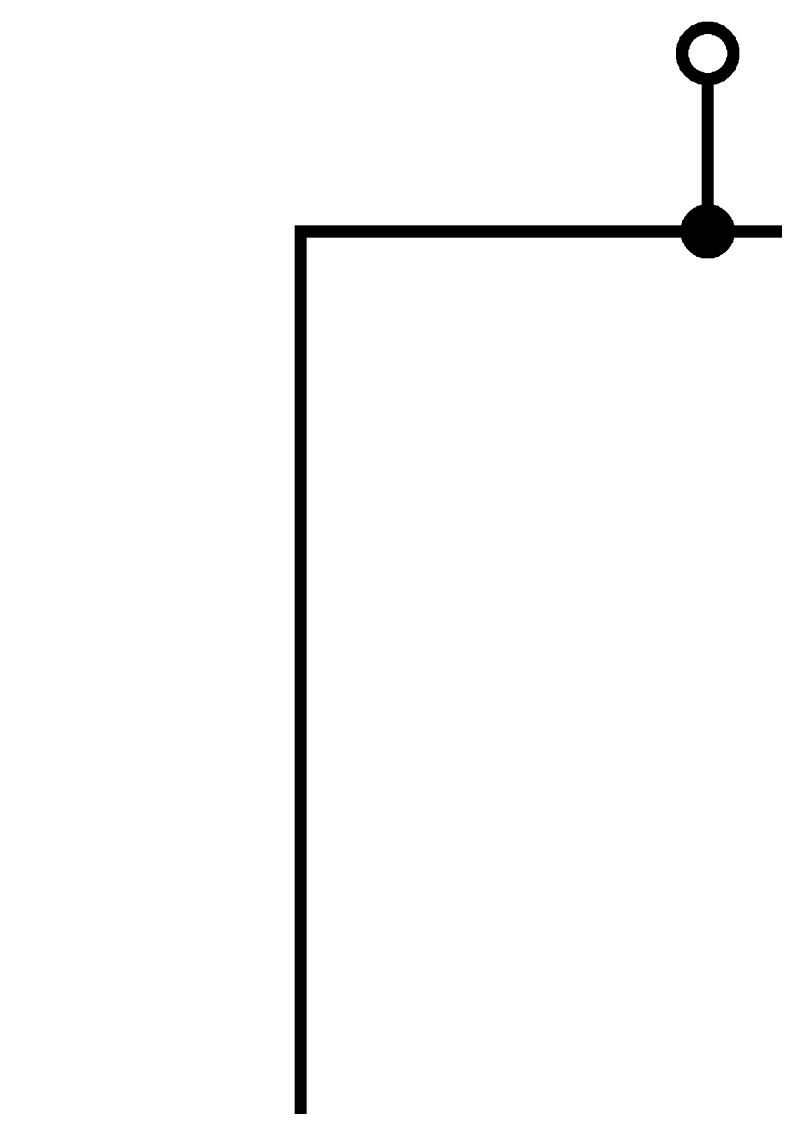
# Model space of a CAD drawing. Header units: millimetres. Extents: x -2024 to 917, y -725 to 13.
# Drawn here: x 480.22 to 498.73, y -225.3 to -198.64 of the extents above; entities that cross this region are included whole.
import ezdxf

# ---------------------------------------------------------------- set-up
doc = ezdxf.new("R2010")
doc.units = ezdxf.units.MM
doc.layers.add('Sheet', color=255, linetype='Continuous')

msp = doc.modelspace()

# ---------------------------------------------------------------- linework, layer by layer
at = {"layer": 'Sheet'}
for points, const_width in [([(496.44, -199.417), (496.44, -199.384), (496.44, -199.351), (496.44, -199.318), (496.457, -199.285), (496.457, -199.251), (496.473, -199.235), (496.473, -199.202), (496.49, -199.169), (496.506, -199.152), (496.523, -199.119), (496.523, -199.086), (496.539, -199.069), (496.572, -199.036), (496.589, -199.02), (496.606, -198.986), (496.622, -198.97), (496.639, -198.953), (496.672, -198.937), (496.688, -198.92), (496.721, -198.887), (496.738, -198.871), (496.771, -198.871), (496.804, -198.854), (496.821, -198.837), (496.854, -198.821), (496.887, -198.821), (496.903, -198.804), (496.937, -198.804), (496.97, -198.788), (497.003, -198.788), (497.036, -198.788), (497.069, -198.788)], 0.3), ([(497.069, -198.788), (497.036, -198.788), (497.003, -198.788), (496.97, -198.788), (496.937, -198.804), (496.903, -198.804), (496.887, -198.821), (496.854, -198.821), (496.821, -198.837), (496.804, -198.854), (496.771, -198.871), (496.738, -198.871), (496.721, -198.887), (496.688, -198.92), (496.672, -198.937), (496.639, -198.953), (496.622, -198.97), (496.606, -198.986), (496.589, -199.02), (496.572, -199.036), (496.539, -199.069), (496.523, -199.086), (496.523, -199.119), (496.506, -199.152), (496.49, -199.169), (496.473, -199.202), (496.473, -199.235), (496.457, -199.251), (496.457, -199.285), (496.44, -199.318), (496.44, -199.351), (496.44, -199.384), (496.44, -199.417)], 0.3), ([(497.069, -198.788), (497.069, -198.788)], 0.3), ([(497.069, -198.788), (497.102, -198.788), (497.135, -198.788), (497.168, -198.788), (497.201, -198.804), (497.235, -198.804), (497.251, -198.821), (497.284, -198.821), (497.317, -198.837), (497.334, -198.854), (497.367, -198.871), (497.4, -198.871), (497.417, -198.887), (497.45, -198.92), (497.466, -198.937), (497.499, -198.953), (497.516, -198.97), (497.532, -198.986), (497.549, -199.02), (497.566, -199.036), (497.599, -199.069), (497.615, -199.086), (497.615, -199.119), (497.632, -199.152), (497.648, -199.169), (497.665, -199.202), (497.665, -199.235), (497.681, -199.251), (497.681, -199.285), (497.698, -199.318), (497.698, -199.351), (497.698, -199.384), (497.698, -199.417)], 0.3), ([(497.698, -199.417), (497.698, -199.384), (497.698, -199.351), (497.698, -199.318), (497.681, -199.285), (497.681, -199.251), (497.665, -199.235), (497.665, -199.202), (497.648, -199.169), (497.632, -199.152), (497.615, -199.119), (497.615, -199.086), (497.599, -199.069), (497.566, -199.036), (497.549, -199.02), (497.532, -198.986), (497.516, -198.97), (497.499, -198.953), (497.466, -198.937), (497.45, -198.92), (497.417, -198.887), (497.4, -198.871), (497.367, -198.871), (497.334, -198.854), (497.317, -198.837), (497.284, -198.821), (497.251, -198.821), (497.235, -198.804), (497.201, -198.804), (497.168, -198.788), (497.135, -198.788), (497.102, -198.788), (497.069, -198.788)], 0.3), ([(497.069, -200.046), (497.036, -200.046), (497.003, -200.046), (496.97, -200.046), (496.937, -200.03), (496.903, -200.03), (496.887, -200.013), (496.854, -200.013), (496.821, -199.997), (496.804, -199.98), (496.771, -199.963), (496.738, -199.963), (496.721, -199.947), (496.688, -199.914), (496.672, -199.897), (496.639, -199.881), (496.622, -199.864), (496.606, -199.848), (496.589, -199.814), (496.572, -199.798), (496.539, -199.765), (496.523, -199.748), (496.523, -199.715), (496.506, -199.682), (496.49, -199.665), (496.473, -199.632), (496.473, -199.599), (496.457, -199.583), (496.457, -199.549), (496.44, -199.516), (496.44, -199.483), (496.44, -199.45), (496.44, -199.417)], 0.3), ([(496.44, -199.417), (496.44, -199.417)], 0.3), ([(496.44, -199.417), (496.44, -199.45), (496.44, -199.483), (496.44, -199.516), (496.457, -199.549), (496.457, -199.583), (496.473, -199.599), (496.473, -199.632), (496.49, -199.665), (496.506, -199.682), (496.523, -199.715), (496.523, -199.748), (496.539, -199.765), (496.572, -199.798), (496.589, -199.814), (496.606, -199.848), (496.622, -199.864), (496.639, -199.881), (496.672, -199.897), (496.688, -199.914), (496.721, -199.947), (496.738, -199.963), (496.771, -199.963), (496.804, -199.98), (496.821, -199.997), (496.854, -200.013), (496.887, -200.013), (496.903, -200.03), (496.937, -200.03), (496.97, -200.046), (497.003, -200.046), (497.036, -200.046), (497.069, -200.046)], 0.3), ([(497.698, -199.417), (497.698, -199.45), (497.698, -199.483), (497.698, -199.516), (497.681, -199.549), (497.681, -199.583), (497.665, -199.599), (497.665, -199.632), (497.648, -199.665), (497.632, -199.682), (497.615, -199.715), (497.615, -199.748), (497.599, -199.765), (497.566, -199.798), (497.549, -199.814), (497.532, -199.848), (497.516, -199.864), (497.499, -199.881), (497.466, -199.897), (497.45, -199.914), (497.417, -199.947), (497.4, -199.963), (497.367, -199.963), (497.334, -199.98), (497.317, -199.997), (497.284, -200.013), (497.251, -200.013), (497.235, -200.03), (497.201, -200.03), (497.168, -200.046), (497.135, -200.046), (497.102, -200.046), (497.069, -200.046)], 0.3), ([(497.069, -200.046), (497.102, -200.046), (497.135, -200.046), (497.168, -200.046), (497.201, -200.03), (497.235, -200.03), (497.251, -200.013), (497.284, -200.013), (497.317, -199.997), (497.334, -199.98), (497.367, -199.963), (497.4, -199.963), (497.417, -199.947), (497.45, -199.914), (497.466, -199.897), (497.499, -199.881), (497.516, -199.864), (497.532, -199.848), (497.549, -199.814), (497.566, -199.798), (497.599, -199.765), (497.615, -199.748), (497.615, -199.715), (497.632, -199.682), (497.648, -199.665), (497.665, -199.632), (497.665, -199.599), (497.681, -199.583), (497.681, -199.549), (497.698, -199.516), (497.698, -199.483), (497.698, -199.45), (497.698, -199.417)], 0.3), ([(497.698, -199.417), (497.698, -199.417), (497.698, -199.417), (497.698, -199.417), (497.698, -199.417), (497.698, -199.417), (497.698, -199.417), (497.698, -199.417), (497.698, -199.417), (497.698, -199.417), (497.698, -199.417), (497.698, -199.417), (497.698, -199.417), (497.698, -199.417), (497.698, -199.417), (497.698, -199.417), (497.698, -199.417), (497.698, -199.417), (497.698, -199.417), (497.698, -199.417), (497.698, -199.417), (497.698, -199.417), (497.698, -199.417), (497.698, -199.417), (497.698, -199.417), (497.698, -199.417), (497.698, -199.417), (497.698, -199.417), (497.698, -199.417), (497.698, -199.417), (497.698, -199.417), (497.698, -199.417), (497.698, -199.417)], 0.3), ([(497.698, -199.417), (497.698, -199.417)], 0.3), ([(497.069, -200.046), (497.069, -201.288)], 0.3), ([(497.069, -200.046), (497.069, -200.046)], 0.3), ([(497.069, -203.789), (497.069, -201.288)], 0.3), ([(496.556, -203.789), (496.556, -203.755), (496.556, -203.739), (496.556, -203.706), (496.572, -203.689), (496.572, -203.656), (496.572, -203.64), (496.589, -203.606), (496.589, -203.59), (496.606, -203.573), (496.622, -203.54), (496.639, -203.524), (496.639, -203.507), (496.655, -203.49), (496.672, -203.457), (496.688, -203.441), (496.705, -203.424), (496.721, -203.408), (496.738, -203.391), (496.771, -203.375), (496.788, -203.358), (496.804, -203.358), (496.821, -203.341), (496.854, -203.325), (496.87, -203.308), (496.887, -203.308), (496.92, -203.292), (496.937, -203.292), (496.97, -203.292), (496.986, -203.275), (497.019, -203.275), (497.036, -203.275), (497.069, -203.275)], 0.3), ([(496.556, -203.789), (496.556, -203.755), (496.556, -203.739), (496.556, -203.706), (496.572, -203.689), (496.572, -203.656), (496.572, -203.64), (496.589, -203.606), (496.589, -203.59), (496.606, -203.573), (496.622, -203.54), (496.639, -203.524), (496.639, -203.507), (496.655, -203.49), (496.672, -203.457), (496.688, -203.441), (496.705, -203.424), (496.721, -203.408), (496.738, -203.391), (496.771, -203.375), (496.788, -203.358), (496.804, -203.358), (496.821, -203.341), (496.854, -203.325), (496.87, -203.308), (496.887, -203.308), (496.92, -203.292), (496.937, -203.292), (496.97, -203.292), (496.986, -203.275), (497.019, -203.275), (497.036, -203.275), (497.069, -203.275)], 0.3), ([(496.556, -203.789), (496.556, -203.755), (496.556, -203.739), (496.556, -203.706), (496.572, -203.689), (496.572, -203.656), (496.572, -203.64), (496.589, -203.606), (496.589, -203.59), (496.606, -203.573), (496.622, -203.54), (496.639, -203.524), (496.639, -203.507), (496.655, -203.49), (496.672, -203.457), (496.688, -203.441), (496.705, -203.424), (496.721, -203.408), (496.738, -203.391), (496.771, -203.375), (496.788, -203.358), (496.804, -203.358), (496.821, -203.341), (496.854, -203.325), (496.87, -203.308), (496.887, -203.308), (496.92, -203.292), (496.937, -203.292), (496.97, -203.292), (496.986, -203.275), (497.019, -203.275), (497.036, -203.275), (497.069, -203.275)], 0.3), ([(496.556, -203.789), (496.556, -203.755), (496.556, -203.739), (496.556, -203.706), (496.572, -203.689), (496.572, -203.656), (496.572, -203.64), (496.589, -203.606), (496.589, -203.59), (496.606, -203.573), (496.622, -203.54), (496.639, -203.524), (496.639, -203.507), (496.655, -203.49), (496.672, -203.457), (496.688, -203.441), (496.705, -203.424), (496.721, -203.408), (496.738, -203.391), (496.771, -203.375), (496.788, -203.358), (496.804, -203.358), (496.821, -203.341), (496.854, -203.325), (496.87, -203.308), (496.887, -203.308), (496.92, -203.292), (496.937, -203.292), (496.97, -203.292), (496.986, -203.275), (497.019, -203.275), (497.036, -203.275), (497.069, -203.275)], 0.3), ([(497.069, -203.275), (497.069, -203.275)], 0.3), ([(497.069, -203.275), (497.102, -203.275), (497.119, -203.275), (497.152, -203.275), (497.168, -203.292), (497.201, -203.292), (497.218, -203.292), (497.251, -203.308), (497.268, -203.308), (497.284, -203.325), (497.317, -203.341), (497.334, -203.358), (497.35, -203.358), (497.367, -203.375), (497.4, -203.391), (497.417, -203.408), (497.433, -203.424), (497.45, -203.441), (497.466, -203.457), (497.483, -203.49), (497.499, -203.507), (497.499, -203.524), (497.516, -203.54), (497.532, -203.573), (497.549, -203.59), (497.549, -203.606), (497.566, -203.64), (497.566, -203.656), (497.566, -203.689), (497.582, -203.706), (497.582, -203.739), (497.582, -203.755), (497.582, -203.789)], 0.3), ([(497.069, -203.275), (497.069, -203.275)], 0.3), ([(497.069, -203.275), (497.102, -203.275), (497.119, -203.275), (497.152, -203.275), (497.168, -203.292), (497.201, -203.292), (497.218, -203.292), (497.251, -203.308), (497.268, -203.308), (497.284, -203.325), (497.317, -203.341), (497.334, -203.358), (497.35, -203.358), (497.367, -203.375), (497.4, -203.391), (497.417, -203.408), (497.433, -203.424), (497.45, -203.441), (497.466, -203.457), (497.483, -203.49), (497.499, -203.507), (497.499, -203.524), (497.516, -203.54), (497.532, -203.573), (497.549, -203.59), (497.549, -203.606), (497.566, -203.64), (497.566, -203.656), (497.566, -203.689), (497.582, -203.706), (497.582, -203.739), (497.582, -203.755), (497.582, -203.789)], 0.3), ([(497.069, -203.275), (497.069, -203.275)], 0.3), ([(497.069, -203.275), (497.102, -203.275), (497.119, -203.275), (497.152, -203.275), (497.168, -203.292), (497.201, -203.292), (497.218, -203.292), (497.251, -203.308), (497.268, -203.308), (497.284, -203.325), (497.317, -203.341), (497.334, -203.358), (497.35, -203.358), (497.367, -203.375), (497.4, -203.391), (497.417, -203.408), (497.433, -203.424), (497.45, -203.441), (497.466, -203.457), (497.483, -203.49), (497.499, -203.507), (497.499, -203.524), (497.516, -203.54), (497.532, -203.573), (497.549, -203.59), (497.549, -203.606), (497.566, -203.64), (497.566, -203.656), (497.566, -203.689), (497.582, -203.706), (497.582, -203.739), (497.582, -203.755), (497.582, -203.789)], 0.3), ([(497.069, -203.275), (497.069, -203.275)], 0.3), ([(497.069, -203.275), (497.102, -203.275), (497.119, -203.275), (497.152, -203.275), (497.168, -203.292), (497.201, -203.292), (497.218, -203.292), (497.251, -203.308), (497.268, -203.308), (497.284, -203.325), (497.317, -203.341), (497.334, -203.358), (497.35, -203.358), (497.367, -203.375), (497.4, -203.391), (497.417, -203.408), (497.433, -203.424), (497.45, -203.441), (497.466, -203.457), (497.483, -203.49), (497.499, -203.507), (497.499, -203.524), (497.516, -203.54), (497.532, -203.573), (497.549, -203.59), (497.549, -203.606), (497.566, -203.64), (497.566, -203.656), (497.566, -203.689), (497.582, -203.706), (497.582, -203.739), (497.582, -203.755), (497.582, -203.789)], 0.3), ([(496.556, -203.789), (496.556, -203.755), (496.556, -203.739), (496.556, -203.706), (496.572, -203.689), (496.572, -203.656), (496.572, -203.64), (496.589, -203.606), (496.589, -203.59), (496.606, -203.573), (496.622, -203.54), (496.639, -203.524), (496.639, -203.507), (496.655, -203.49), (496.672, -203.457), (496.688, -203.441), (496.705, -203.424), (496.721, -203.408), (496.738, -203.391), (496.771, -203.375), (496.788, -203.358), (496.804, -203.358), (496.821, -203.341), (496.854, -203.325), (496.87, -203.308), (496.887, -203.308), (496.92, -203.292), (496.937, -203.292), (496.97, -203.292), (496.986, -203.275), (497.019, -203.275), (497.036, -203.275), (497.069, -203.275)], 0.0991), ([(496.556, -203.789), (496.556, -203.755), (496.556, -203.739), (496.556, -203.706), (496.572, -203.689), (496.572, -203.656), (496.572, -203.64), (496.589, -203.606), (496.589, -203.59), (496.606, -203.573), (496.622, -203.54), (496.639, -203.524), (496.639, -203.507), (496.655, -203.49), (496.672, -203.457), (496.688, -203.441), (496.705, -203.424), (496.721, -203.408), (496.738, -203.391), (496.771, -203.375), (496.788, -203.358), (496.804, -203.358), (496.821, -203.341), (496.854, -203.325), (496.87, -203.308), (496.887, -203.308), (496.92, -203.292), (496.937, -203.292), (496.97, -203.292), (496.986, -203.275), (497.019, -203.275), (497.036, -203.275), (497.069, -203.275)], 0.0991), ([(496.556, -203.789), (496.556, -203.755), (496.556, -203.739), (496.556, -203.706), (496.572, -203.689), (496.572, -203.656), (496.572, -203.64), (496.589, -203.606), (496.589, -203.59), (496.606, -203.573), (496.622, -203.54), (496.639, -203.524), (496.639, -203.507), (496.655, -203.49), (496.672, -203.457), (496.688, -203.441), (496.705, -203.424), (496.721, -203.408), (496.738, -203.391), (496.771, -203.375), (496.788, -203.358), (496.804, -203.358), (496.821, -203.341), (496.854, -203.325), (496.87, -203.308), (496.887, -203.308), (496.92, -203.292), (496.937, -203.292), (496.97, -203.292), (496.986, -203.275), (497.019, -203.275), (497.036, -203.275), (497.069, -203.275)], 0.0991), ([(496.556, -203.789), (496.556, -203.755), (496.556, -203.739), (496.556, -203.706), (496.572, -203.689), (496.572, -203.656), (496.572, -203.64), (496.589, -203.606), (496.589, -203.59), (496.606, -203.573), (496.622, -203.54), (496.639, -203.524), (496.639, -203.507), (496.655, -203.49), (496.672, -203.457), (496.688, -203.441), (496.705, -203.424), (496.721, -203.408), (496.738, -203.391), (496.771, -203.375), (496.788, -203.358), (496.804, -203.358), (496.821, -203.341), (496.854, -203.325), (496.87, -203.308), (496.887, -203.308), (496.92, -203.292), (496.937, -203.292), (496.97, -203.292), (496.986, -203.275), (497.019, -203.275), (497.036, -203.275), (497.069, -203.275)], 0.0991), ([(497.069, -203.275), (497.069, -203.275)], 0.0991), ([(497.069, -203.275), (497.102, -203.275), (497.119, -203.275), (497.152, -203.275), (497.168, -203.292), (497.201, -203.292), (497.218, -203.292), (497.251, -203.308), (497.268, -203.308), (497.284, -203.325), (497.317, -203.341), (497.334, -203.358), (497.35, -203.358), (497.367, -203.375), (497.4, -203.391), (497.417, -203.408), (497.433, -203.424), (497.45, -203.441), (497.466, -203.457), (497.483, -203.49), (497.499, -203.507), (497.499, -203.524), (497.516, -203.54), (497.532, -203.573), (497.549, -203.59), (497.549, -203.606), (497.566, -203.64), (497.566, -203.656), (497.566, -203.689), (497.582, -203.706), (497.582, -203.739), (497.582, -203.755), (497.582, -203.789)], 0.0991), ([(497.069, -203.275), (497.069, -203.275)], 0.0991), ([(497.069, -203.275), (497.102, -203.275), (497.119, -203.275), (497.152, -203.275), (497.168, -203.292), (497.201, -203.292), (497.218, -203.292), (497.251, -203.308), (497.268, -203.308), (497.284, -203.325), (497.317, -203.341), (497.334, -203.358), (497.35, -203.358), (497.367, -203.375), (497.4, -203.391), (497.417, -203.408), (497.433, -203.424), (497.45, -203.441), (497.466, -203.457), (497.483, -203.49), (497.499, -203.507), (497.499, -203.524), (497.516, -203.54), (497.532, -203.573), (497.549, -203.59), (497.549, -203.606), (497.566, -203.64), (497.566, -203.656), (497.566, -203.689), (497.582, -203.706), (497.582, -203.739), (497.582, -203.755), (497.582, -203.789)], 0.0991), ([(497.069, -203.275), (497.069, -203.275)], 0.0991), ([(497.069, -203.275), (497.102, -203.275), (497.119, -203.275), (497.152, -203.275), (497.168, -203.292), (497.201, -203.292), (497.218, -203.292), (497.251, -203.308), (497.268, -203.308), (497.284, -203.325), (497.317, -203.341), (497.334, -203.358), (497.35, -203.358), (497.367, -203.375), (497.4, -203.391), (497.417, -203.408), (497.433, -203.424), (497.45, -203.441), (497.466, -203.457), (497.483, -203.49), (497.499, -203.507), (497.499, -203.524), (497.516, -203.54), (497.532, -203.573), (497.549, -203.59), (497.549, -203.606), (497.566, -203.64), (497.566, -203.656), (497.566, -203.689), (497.582, -203.706), (497.582, -203.739), (497.582, -203.755), (497.582, -203.789)], 0.0991), ([(497.069, -203.275), (497.069, -203.275)], 0.0991), ([(497.069, -203.275), (497.102, -203.275), (497.119, -203.275), (497.152, -203.275), (497.168, -203.292), (497.201, -203.292), (497.218, -203.292), (497.251, -203.308), (497.268, -203.308), (497.284, -203.325), (497.317, -203.341), (497.334, -203.358), (497.35, -203.358), (497.367, -203.375), (497.4, -203.391), (497.417, -203.408), (497.433, -203.424), (497.45, -203.441), (497.466, -203.457), (497.483, -203.49), (497.499, -203.507), (497.499, -203.524), (497.516, -203.54), (497.532, -203.573), (497.549, -203.59), (497.549, -203.606), (497.566, -203.64), (497.566, -203.656), (497.566, -203.689), (497.582, -203.706), (497.582, -203.739), (497.582, -203.755), (497.582, -203.789)], 0.0991), ([(462.08, -288.785), (487.072, -288.785), (487.072, -203.789), (497.069, -203.789), (537.056, -203.789)], 0.3), ([(497.069, -204.302), (497.036, -204.302), (497.019, -204.302), (496.986, -204.302), (496.97, -204.285), (496.937, -204.285), (496.92, -204.285), (496.887, -204.269), (496.87, -204.269), (496.854, -204.252), (496.821, -204.236), (496.804, -204.219), (496.788, -204.219), (496.771, -204.203), (496.738, -204.186), (496.721, -204.169), (496.705, -204.153), (496.688, -204.136), (496.672, -204.12), (496.655, -204.087), (496.639, -204.07), (496.639, -204.053), (496.622, -204.037), (496.606, -204.004), (496.589, -203.987), (496.589, -203.971), (496.572, -203.938), (496.572, -203.921), (496.572, -203.888), (496.556, -203.871), (496.556, -203.838), (496.556, -203.822), (496.556, -203.789)], 0.3), ([(496.556, -203.789), (496.556, -203.789)], 0.3), ([(497.069, -204.302), (497.036, -204.302), (497.019, -204.302), (496.986, -204.302), (496.97, -204.285), (496.937, -204.285), (496.92, -204.285), (496.887, -204.269), (496.87, -204.269), (496.854, -204.252), (496.821, -204.236), (496.804, -204.219), (496.788, -204.219), (496.771, -204.203), (496.738, -204.186), (496.721, -204.169), (496.705, -204.153), (496.688, -204.136), (496.672, -204.12), (496.655, -204.087), (496.639, -204.07), (496.639, -204.053), (496.622, -204.037), (496.606, -204.004), (496.589, -203.987), (496.589, -203.971), (496.572, -203.938), (496.572, -203.921), (496.572, -203.888), (496.556, -203.871), (496.556, -203.838), (496.556, -203.822), (496.556, -203.789)], 0.3), ([(496.556, -203.789), (496.556, -203.789)], 0.3), ([(497.069, -204.302), (497.036, -204.302), (497.019, -204.302), (496.986, -204.302), (496.97, -204.285), (496.937, -204.285), (496.92, -204.285), (496.887, -204.269), (496.87, -204.269), (496.854, -204.252), (496.821, -204.236), (496.804, -204.219), (496.788, -204.219), (496.771, -204.203), (496.738, -204.186), (496.721, -204.169), (496.705, -204.153), (496.688, -204.136), (496.672, -204.12), (496.655, -204.087), (496.639, -204.07), (496.639, -204.053), (496.622, -204.037), (496.606, -204.004), (496.589, -203.987), (496.589, -203.971), (496.572, -203.938), (496.572, -203.921), (496.572, -203.888), (496.556, -203.871), (496.556, -203.838), (496.556, -203.822), (496.556, -203.789)], 0.3), ([(496.556, -203.789), (496.556, -203.789)], 0.3), ([(497.069, -204.302), (497.036, -204.302), (497.019, -204.302), (496.986, -204.302), (496.97, -204.285), (496.937, -204.285), (496.92, -204.285), (496.887, -204.269), (496.87, -204.269), (496.854, -204.252), (496.821, -204.236), (496.804, -204.219), (496.788, -204.219), (496.771, -204.203), (496.738, -204.186), (496.721, -204.169), (496.705, -204.153), (496.688, -204.136), (496.672, -204.12), (496.655, -204.087), (496.639, -204.07), (496.639, -204.053), (496.622, -204.037), (496.606, -204.004), (496.589, -203.987), (496.589, -203.971), (496.572, -203.938), (496.572, -203.921), (496.572, -203.888), (496.556, -203.871), (496.556, -203.838), (496.556, -203.822), (496.556, -203.789)], 0.3), ([(496.556, -203.789), (496.556, -203.789)], 0.3), ([(497.582, -203.789), (497.582, -203.822), (497.582, -203.838), (497.582, -203.871), (497.566, -203.888), (497.566, -203.921), (497.566, -203.938), (497.549, -203.971), (497.549, -203.987), (497.532, -204.004), (497.516, -204.037), (497.499, -204.053), (497.499, -204.07), (497.483, -204.087), (497.466, -204.12), (497.45, -204.136), (497.433, -204.153), (497.417, -204.169), (497.4, -204.186), (497.367, -204.203), (497.35, -204.219), (497.334, -204.219), (497.317, -204.236), (497.284, -204.252), (497.268, -204.269), (497.251, -204.269), (497.218, -204.285), (497.201, -204.285), (497.168, -204.285), (497.152, -204.302), (497.119, -204.302), (497.102, -204.302), (497.069, -204.302)], 0.3), ([(497.582, -203.789), (497.582, -203.822), (497.582, -203.838), (497.582, -203.871), (497.566, -203.888), (497.566, -203.921), (497.566, -203.938), (497.549, -203.971), (497.549, -203.987), (497.532, -204.004), (497.516, -204.037), (497.499, -204.053), (497.499, -204.07), (497.483, -204.087), (497.466, -204.12), (497.45, -204.136), (497.433, -204.153), (497.417, -204.169), (497.4, -204.186), (497.367, -204.203), (497.35, -204.219), (497.334, -204.219), (497.317, -204.236), (497.284, -204.252), (497.268, -204.269), (497.251, -204.269), (497.218, -204.285), (497.201, -204.285), (497.168, -204.285), (497.152, -204.302), (497.119, -204.302), (497.102, -204.302), (497.069, -204.302)], 0.3), ([(497.582, -203.789), (497.582, -203.822), (497.582, -203.838), (497.582, -203.871), (497.566, -203.888), (497.566, -203.921), (497.566, -203.938), (497.549, -203.971), (497.549, -203.987), (497.532, -204.004), (497.516, -204.037), (497.499, -204.053), (497.499, -204.07), (497.483, -204.087), (497.466, -204.12), (497.45, -204.136), (497.433, -204.153), (497.417, -204.169), (497.4, -204.186), (497.367, -204.203), (497.35, -204.219), (497.334, -204.219), (497.317, -204.236), (497.284, -204.252), (497.268, -204.269), (497.251, -204.269), (497.218, -204.285), (497.201, -204.285), (497.168, -204.285), (497.152, -204.302), (497.119, -204.302), (497.102, -204.302), (497.069, -204.302)], 0.3), ([(497.582, -203.789), (497.582, -203.822), (497.582, -203.838), (497.582, -203.871), (497.566, -203.888), (497.566, -203.921), (497.566, -203.938), (497.549, -203.971), (497.549, -203.987), (497.532, -204.004), (497.516, -204.037), (497.499, -204.053), (497.499, -204.07), (497.483, -204.087), (497.466, -204.12), (497.45, -204.136), (497.433, -204.153), (497.417, -204.169), (497.4, -204.186), (497.367, -204.203), (497.35, -204.219), (497.334, -204.219), (497.317, -204.236), (497.284, -204.252), (497.268, -204.269), (497.251, -204.269), (497.218, -204.285), (497.201, -204.285), (497.168, -204.285), (497.152, -204.302), (497.119, -204.302), (497.102, -204.302), (497.069, -204.302)], 0.3), ([(497.582, -203.789), (497.582, -203.789), (497.582, -203.789), (497.582, -203.789), (497.582, -203.789), (497.582, -203.789), (497.582, -203.789), (497.582, -203.789), (497.582, -203.789), (497.582, -203.789), (497.582, -203.789), (497.582, -203.789), (497.582, -203.789), (497.582, -203.789), (497.582, -203.789), (497.582, -203.789), (497.582, -203.789), (497.582, -203.789), (497.582, -203.789), (497.582, -203.789), (497.582, -203.789), (497.582, -203.789), (497.582, -203.789), (497.582, -203.789), (497.582, -203.789), (497.582, -203.789), (497.582, -203.789), (497.582, -203.789), (497.582, -203.789), (497.582, -203.789), (497.582, -203.789), (497.582, -203.789), (497.582, -203.789)], 0.3), ([(497.582, -203.789), (497.582, -203.789)], 0.3), ([(497.582, -203.789), (497.582, -203.789), (497.582, -203.789), (497.582, -203.789), (497.582, -203.789), (497.582, -203.789), (497.582, -203.789), (497.582, -203.789), (497.582, -203.789), (497.582, -203.789), (497.582, -203.789), (497.582, -203.789), (497.582, -203.789), (497.582, -203.789), (497.582, -203.789), (497.582, -203.789), (497.582, -203.789), (497.582, -203.789), (497.582, -203.789), (497.582, -203.789), (497.582, -203.789), (497.582, -203.789), (497.582, -203.789), (497.582, -203.789), (497.582, -203.789), (497.582, -203.789), (497.582, -203.789), (497.582, -203.789), (497.582, -203.789), (497.582, -203.789), (497.582, -203.789), (497.582, -203.789), (497.582, -203.789)], 0.3), ([(497.582, -203.789), (497.582, -203.789)], 0.3), ([(497.582, -203.789), (497.582, -203.789), (497.582, -203.789), (497.582, -203.789), (497.582, -203.789), (497.582, -203.789), (497.582, -203.789), (497.582, -203.789), (497.582, -203.789), (497.582, -203.789), (497.582, -203.789), (497.582, -203.789), (497.582, -203.789), (497.582, -203.789), (497.582, -203.789), (497.582, -203.789), (497.582, -203.789), (497.582, -203.789), (497.582, -203.789), (497.582, -203.789), (497.582, -203.789), (497.582, -203.789), (497.582, -203.789), (497.582, -203.789), (497.582, -203.789), (497.582, -203.789), (497.582, -203.789), (497.582, -203.789), (497.582, -203.789), (497.582, -203.789), (497.582, -203.789), (497.582, -203.789), (497.582, -203.789)], 0.3), ([(497.582, -203.789), (497.582, -203.789)], 0.3), ([(497.582, -203.789), (497.582, -203.789), (497.582, -203.789), (497.582, -203.789), (497.582, -203.789), (497.582, -203.789), (497.582, -203.789), (497.582, -203.789), (497.582, -203.789), (497.582, -203.789), (497.582, -203.789), (497.582, -203.789), (497.582, -203.789), (497.582, -203.789), (497.582, -203.789), (497.582, -203.789), (497.582, -203.789), (497.582, -203.789), (497.582, -203.789), (497.582, -203.789), (497.582, -203.789), (497.582, -203.789), (497.582, -203.789), (497.582, -203.789), (497.582, -203.789), (497.582, -203.789), (497.582, -203.789), (497.582, -203.789), (497.582, -203.789), (497.582, -203.789), (497.582, -203.789), (497.582, -203.789), (497.582, -203.789)], 0.3), ([(497.582, -203.789), (497.582, -203.789)], 0.3), ([(497.069, -204.302), (497.036, -204.302), (497.019, -204.302), (496.986, -204.302), (496.97, -204.285), (496.937, -204.285), (496.92, -204.285), (496.887, -204.269), (496.87, -204.269), (496.854, -204.252), (496.821, -204.236), (496.804, -204.219), (496.788, -204.219), (496.771, -204.203), (496.738, -204.186), (496.721, -204.169), (496.705, -204.153), (496.688, -204.136), (496.672, -204.12), (496.655, -204.087), (496.639, -204.07), (496.639, -204.053), (496.622, -204.037), (496.606, -204.004), (496.589, -203.987), (496.589, -203.971), (496.572, -203.938), (496.572, -203.921), (496.572, -203.888), (496.556, -203.871), (496.556, -203.838), (496.556, -203.822), (496.556, -203.789)], 0.0991), ([(496.556, -203.789), (496.556, -203.789)], 0.0991), ([(497.069, -204.302), (497.036, -204.302), (497.019, -204.302), (496.986, -204.302), (496.97, -204.285), (496.937, -204.285), (496.92, -204.285), (496.887, -204.269), (496.87, -204.269), (496.854, -204.252), (496.821, -204.236), (496.804, -204.219), (496.788, -204.219), (496.771, -204.203), (496.738, -204.186), (496.721, -204.169), (496.705, -204.153), (496.688, -204.136), (496.672, -204.12), (496.655, -204.087), (496.639, -204.07), (496.639, -204.053), (496.622, -204.037), (496.606, -204.004), (496.589, -203.987), (496.589, -203.971), (496.572, -203.938), (496.572, -203.921), (496.572, -203.888), (496.556, -203.871), (496.556, -203.838), (496.556, -203.822), (496.556, -203.789)], 0.0991), ([(496.556, -203.789), (496.556, -203.789)], 0.0991), ([(497.069, -204.302), (497.036, -204.302), (497.019, -204.302), (496.986, -204.302), (496.97, -204.285), (496.937, -204.285), (496.92, -204.285), (496.887, -204.269), (496.87, -204.269), (496.854, -204.252), (496.821, -204.236), (496.804, -204.219), (496.788, -204.219), (496.771, -204.203), (496.738, -204.186), (496.721, -204.169), (496.705, -204.153), (496.688, -204.136), (496.672, -204.12), (496.655, -204.087), (496.639, -204.07), (496.639, -204.053), (496.622, -204.037), (496.606, -204.004), (496.589, -203.987), (496.589, -203.971), (496.572, -203.938), (496.572, -203.921), (496.572, -203.888), (496.556, -203.871), (496.556, -203.838), (496.556, -203.822), (496.556, -203.789)], 0.0991), ([(496.556, -203.789), (496.556, -203.789)], 0.0991), ([(497.069, -204.302), (497.036, -204.302), (497.019, -204.302), (496.986, -204.302), (496.97, -204.285), (496.937, -204.285), (496.92, -204.285), (496.887, -204.269), (496.87, -204.269), (496.854, -204.252), (496.821, -204.236), (496.804, -204.219), (496.788, -204.219), (496.771, -204.203), (496.738, -204.186), (496.721, -204.169), (496.705, -204.153), (496.688, -204.136), (496.672, -204.12), (496.655, -204.087), (496.639, -204.07), (496.639, -204.053), (496.622, -204.037), (496.606, -204.004), (496.589, -203.987), (496.589, -203.971), (496.572, -203.938), (496.572, -203.921), (496.572, -203.888), (496.556, -203.871), (496.556, -203.838), (496.556, -203.822), (496.556, -203.789)], 0.0991), ([(496.556, -203.789), (496.556, -203.789)], 0.0991), ([(497.582, -203.789), (497.582, -203.822), (497.582, -203.838), (497.582, -203.871), (497.566, -203.888), (497.566, -203.921), (497.566, -203.938), (497.549, -203.971), (497.549, -203.987), (497.532, -204.004), (497.516, -204.037), (497.499, -204.053), (497.499, -204.07), (497.483, -204.087), (497.466, -204.12), (497.45, -204.136), (497.433, -204.153), (497.417, -204.169), (497.4, -204.186), (497.367, -204.203), (497.35, -204.219), (497.334, -204.219), (497.317, -204.236), (497.284, -204.252), (497.268, -204.269), (497.251, -204.269), (497.218, -204.285), (497.201, -204.285), (497.168, -204.285), (497.152, -204.302), (497.119, -204.302), (497.102, -204.302), (497.069, -204.302)], 0.0991), ([(497.582, -203.789), (497.582, -203.822), (497.582, -203.838), (497.582, -203.871), (497.566, -203.888), (497.566, -203.921), (497.566, -203.938), (497.549, -203.971), (497.549, -203.987), (497.532, -204.004), (497.516, -204.037), (497.499, -204.053), (497.499, -204.07), (497.483, -204.087), (497.466, -204.12), (497.45, -204.136), (497.433, -204.153), (497.417, -204.169), (497.4, -204.186), (497.367, -204.203), (497.35, -204.219), (497.334, -204.219), (497.317, -204.236), (497.284, -204.252), (497.268, -204.269), (497.251, -204.269), (497.218, -204.285), (497.201, -204.285), (497.168, -204.285), (497.152, -204.302), (497.119, -204.302), (497.102, -204.302), (497.069, -204.302)], 0.0991), ([(497.582, -203.789), (497.582, -203.822), (497.582, -203.838), (497.582, -203.871), (497.566, -203.888), (497.566, -203.921), (497.566, -203.938), (497.549, -203.971), (497.549, -203.987), (497.532, -204.004), (497.516, -204.037), (497.499, -204.053), (497.499, -204.07), (497.483, -204.087), (497.466, -204.12), (497.45, -204.136), (497.433, -204.153), (497.417, -204.169), (497.4, -204.186), (497.367, -204.203), (497.35, -204.219), (497.334, -204.219), (497.317, -204.236), (497.284, -204.252), (497.268, -204.269), (497.251, -204.269), (497.218, -204.285), (497.201, -204.285), (497.168, -204.285), (497.152, -204.302), (497.119, -204.302), (497.102, -204.302), (497.069, -204.302)], 0.0991), ([(497.582, -203.789), (497.582, -203.822), (497.582, -203.838), (497.582, -203.871), (497.566, -203.888), (497.566, -203.921), (497.566, -203.938), (497.549, -203.971), (497.549, -203.987), (497.532, -204.004), (497.516, -204.037), (497.499, -204.053), (497.499, -204.07), (497.483, -204.087), (497.466, -204.12), (497.45, -204.136), (497.433, -204.153), (497.417, -204.169), (497.4, -204.186), (497.367, -204.203), (497.35, -204.219), (497.334, -204.219), (497.317, -204.236), (497.284, -204.252), (497.268, -204.269), (497.251, -204.269), (497.218, -204.285), (497.201, -204.285), (497.168, -204.285), (497.152, -204.302), (497.119, -204.302), (497.102, -204.302), (497.069, -204.302)], 0.0991), ([(497.582, -203.789), (497.582, -203.789), (497.582, -203.789), (497.582, -203.789), (497.582, -203.789), (497.582, -203.789), (497.582, -203.789), (497.582, -203.789), (497.582, -203.789), (497.582, -203.789), (497.582, -203.789), (497.582, -203.789), (497.582, -203.789), (497.582, -203.789), (497.582, -203.789), (497.582, -203.789), (497.582, -203.789), (497.582, -203.789), (497.582, -203.789), (497.582, -203.789), (497.582, -203.789), (497.582, -203.789), (497.582, -203.789), (497.582, -203.789), (497.582, -203.789), (497.582, -203.789), (497.582, -203.789), (497.582, -203.789), (497.582, -203.789), (497.582, -203.789), (497.582, -203.789), (497.582, -203.789), (497.582, -203.789)], 0.0991), ([(497.582, -203.789), (497.582, -203.789)], 0.0991), ([(497.582, -203.789), (497.582, -203.789), (497.582, -203.789), (497.582, -203.789), (497.582, -203.789), (497.582, -203.789), (497.582, -203.789), (497.582, -203.789), (497.582, -203.789), (497.582, -203.789), (497.582, -203.789), (497.582, -203.789), (497.582, -203.789), (497.582, -203.789), (497.582, -203.789), (497.582, -203.789), (497.582, -203.789), (497.582, -203.789), (497.582, -203.789), (497.582, -203.789), (497.582, -203.789), (497.582, -203.789), (497.582, -203.789), (497.582, -203.789), (497.582, -203.789), (497.582, -203.789), (497.582, -203.789), (497.582, -203.789), (497.582, -203.789), (497.582, -203.789), (497.582, -203.789), (497.582, -203.789), (497.582, -203.789)], 0.0991), ([(497.582, -203.789), (497.582, -203.789)], 0.0991), ([(497.582, -203.789), (497.582, -203.789), (497.582, -203.789), (497.582, -203.789), (497.582, -203.789), (497.582, -203.789), (497.582, -203.789), (497.582, -203.789), (497.582, -203.789), (497.582, -203.789), (497.582, -203.789), (497.582, -203.789), (497.582, -203.789), (497.582, -203.789), (497.582, -203.789), (497.582, -203.789), (497.582, -203.789), (497.582, -203.789), (497.582, -203.789), (497.582, -203.789), (497.582, -203.789), (497.582, -203.789), (497.582, -203.789), (497.582, -203.789), (497.582, -203.789), (497.582, -203.789), (497.582, -203.789), (497.582, -203.789), (497.582, -203.789), (497.582, -203.789), (497.582, -203.789), (497.582, -203.789), (497.582, -203.789)], 0.0991), ([(497.582, -203.789), (497.582, -203.789)], 0.0991), ([(497.582, -203.789), (497.582, -203.789), (497.582, -203.789), (497.582, -203.789), (497.582, -203.789), (497.582, -203.789), (497.582, -203.789), (497.582, -203.789), (497.582, -203.789), (497.582, -203.789), (497.582, -203.789), (497.582, -203.789), (497.582, -203.789), (497.582, -203.789), (497.582, -203.789), (497.582, -203.789), (497.582, -203.789), (497.582, -203.789), (497.582, -203.789), (497.582, -203.789), (497.582, -203.789), (497.582, -203.789), (497.582, -203.789), (497.582, -203.789), (497.582, -203.789), (497.582, -203.789), (497.582, -203.789), (497.582, -203.789), (497.582, -203.789), (497.582, -203.789), (497.582, -203.789), (497.582, -203.789), (497.582, -203.789)], 0.0991), ([(497.582, -203.789), (497.582, -203.789)], 0.0991)]:
    msp.add_lwpolyline(points, dxfattribs=dict(at, const_width=const_width))
at = {"layer": 'Sheet', "const_width": 0.508}
msp.add_lwpolyline([(496.835, -203.782, 1), (497.343, -203.782, 1)], format="xyb", close=True, dxfattribs=at)

doc.saveas('drawing.dxf')
